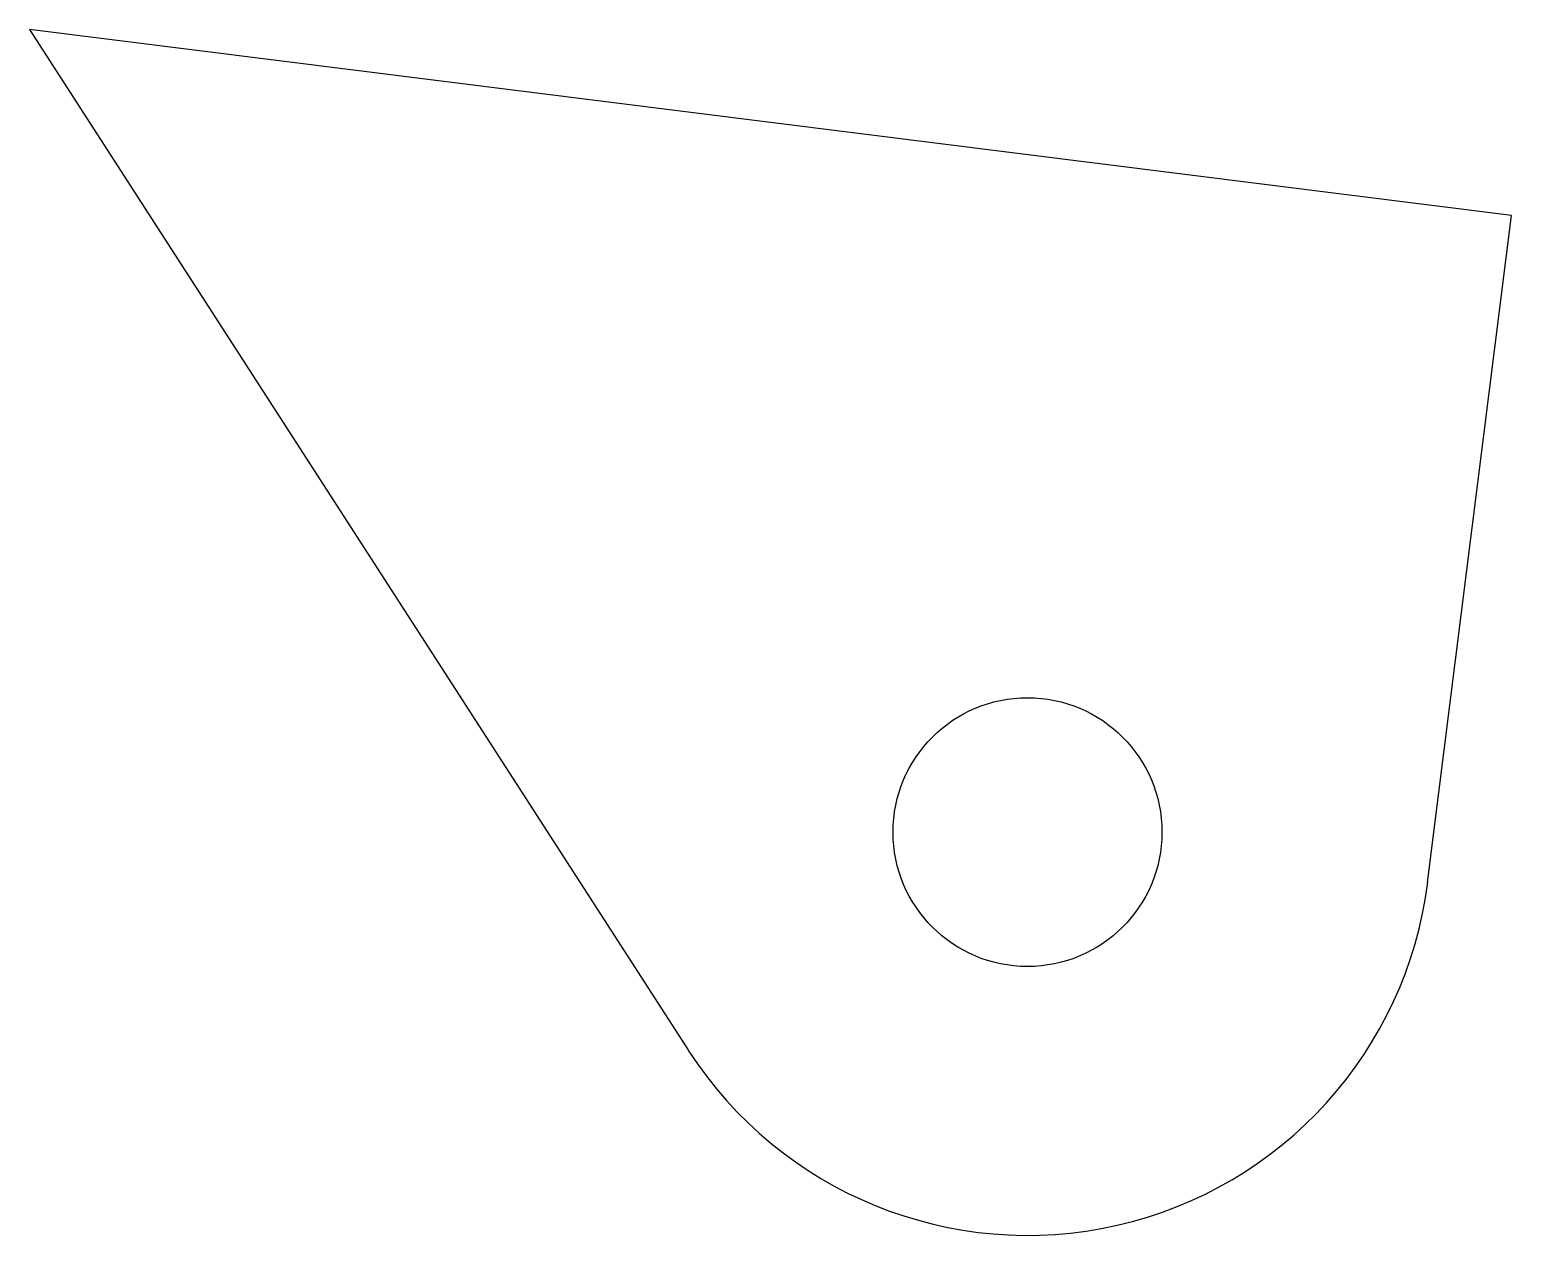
# Model space of a CAD drawing. Extents: x 6095 to 6205, y -191 to -101.
import ezdxf

# ---------------------------------------------------------------- set-up
doc = ezdxf.new("R2010")
doc.units = 0
doc.layers.get('0').update_dxf_attribs({"linetype": 'CONTINUOUS'})

msp = doc.modelspace()

# ---------------------------------------------------------------- linework, layer by layer
for p, q in [((6204.83, -114.83), (6094.62, -101.01)), ((6094.62, -101.01), (6143.63, -176.97)), ((6198.6, -164.45), (6204.83, -114.83))]:
    msp.add_line(p, q)
msp.add_circle((6168.84, -160.71), 10)
msp.add_arc((6168.84, -160.71), 30, 212.8257, 352.8501)

doc.saveas('drawing.dxf')
